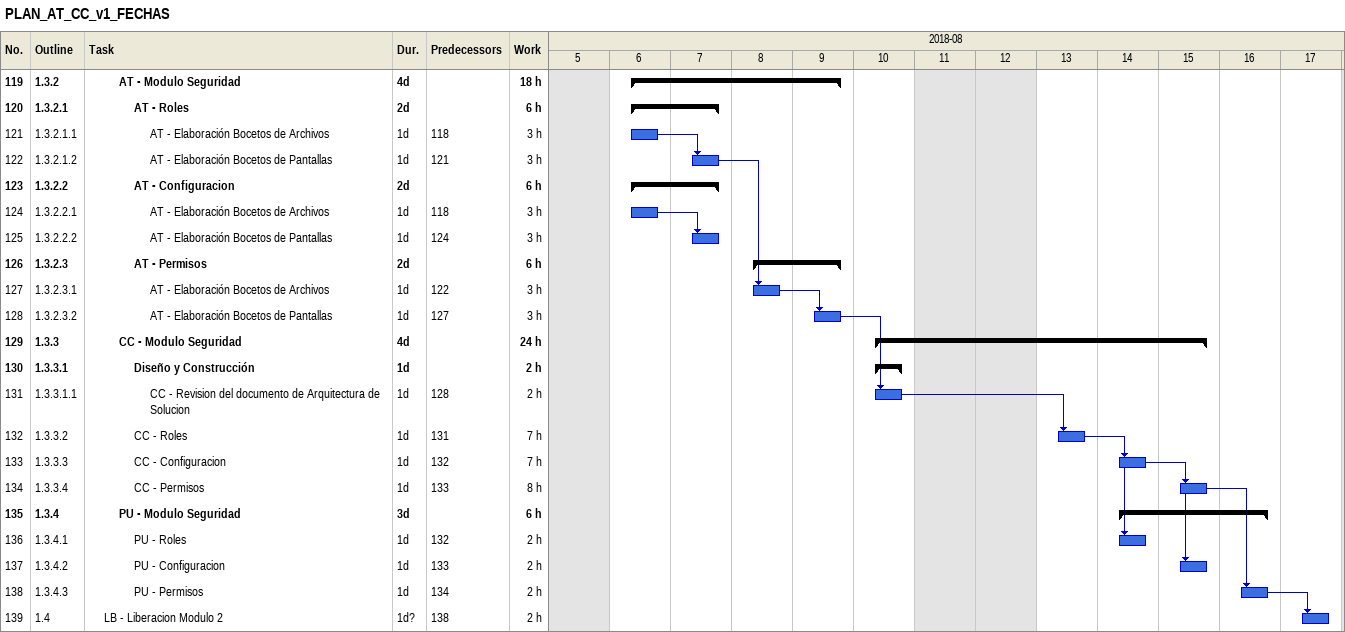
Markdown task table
PLAN_AT_CC_v1_FECHAS

| ID | WBS | Task | Duration | Start | Finish | Predecessors | Work (h) |
|---|---|---|---|---|---|---|---|
| 119 | 1.3.2 | **AT - Modulo Seguridad** | 4d | 2018-08-06 | 2018-08-09 |  | 18 |
| 120 | 1.3.2.1 | **AT - Roles** | 2d | 2018-08-06 | 2018-08-07 |  | 6 |
| 121 | 1.3.2.1.1 | AT - Elaboración Bocetos de Archivos | 1d | 2018-08-06 | 2018-08-06 | 118 | 3 |
| 122 | 1.3.2.1.2 | AT - Elaboración Bocetos de Pantallas | 1d | 2018-08-07 | 2018-08-07 | 121 | 3 |
| 123 | 1.3.2.2 | **AT - Configuracion** | 2d | 2018-08-06 | 2018-08-07 |  | 6 |
| 124 | 1.3.2.2.1 | AT - Elaboración Bocetos de Archivos | 1d | 2018-08-06 | 2018-08-06 | 118 | 3 |
| 125 | 1.3.2.2.2 | AT - Elaboración Bocetos de Pantallas | 1d | 2018-08-07 | 2018-08-07 | 124 | 3 |
| 126 | 1.3.2.3 | **AT - Permisos** | 2d | 2018-08-08 | 2018-08-09 |  | 6 |
| 127 | 1.3.2.3.1 | AT - Elaboración Bocetos de Archivos | 1d | 2018-08-08 | 2018-08-08 | 122 | 3 |
| 128 | 1.3.2.3.2 | AT - Elaboración Bocetos de Pantallas | 1d | 2018-08-09 | 2018-08-09 | 127 | 3 |
| 129 | 1.3.3 | **CC - Modulo Seguridad** | 4d | 2018-08-10 | 2018-08-15 |  | 24 |
| 130 | 1.3.3.1 | **Diseño y Construcción** | 1d | 2018-08-10 | 2018-08-10 |  | 2 |
| 131 | 1.3.3.1.1 | CC - Revision del documento de Arquitectura de Solucion | 1d | 2018-08-10 | 2018-08-10 | 128 | 2 |
| 132 | 1.3.3.2 | CC - Roles | 1d | 2018-08-13 | 2018-08-13 | 131 | 7 |
| 133 | 1.3.3.3 | CC - Configuracion | 1d | 2018-08-14 | 2018-08-14 | 132 | 7 |
| 134 | 1.3.3.4 | CC - Permisos | 1d | 2018-08-15 | 2018-08-15 | 133 | 8 |
| 135 | 1.3.4 | **PU - Modulo Seguridad** | 3d | 2018-08-14 | 2018-08-16 |  | 6 |
| 136 | 1.3.4.1 | PU - Roles | 1d | 2018-08-14 | 2018-08-14 | 132 | 2 |
| 137 | 1.3.4.2 | PU - Configuracion | 1d | 2018-08-15 | 2018-08-15 | 133 | 2 |
| 138 | 1.3.4.3 | PU - Permisos | 1d | 2018-08-16 | 2018-08-16 | 134 | 2 |
| 139 | 1.4 | LB - Liberacion Modulo 2 | 1d? | 2018-08-17 | 2018-08-17 | 138 | 2 |
